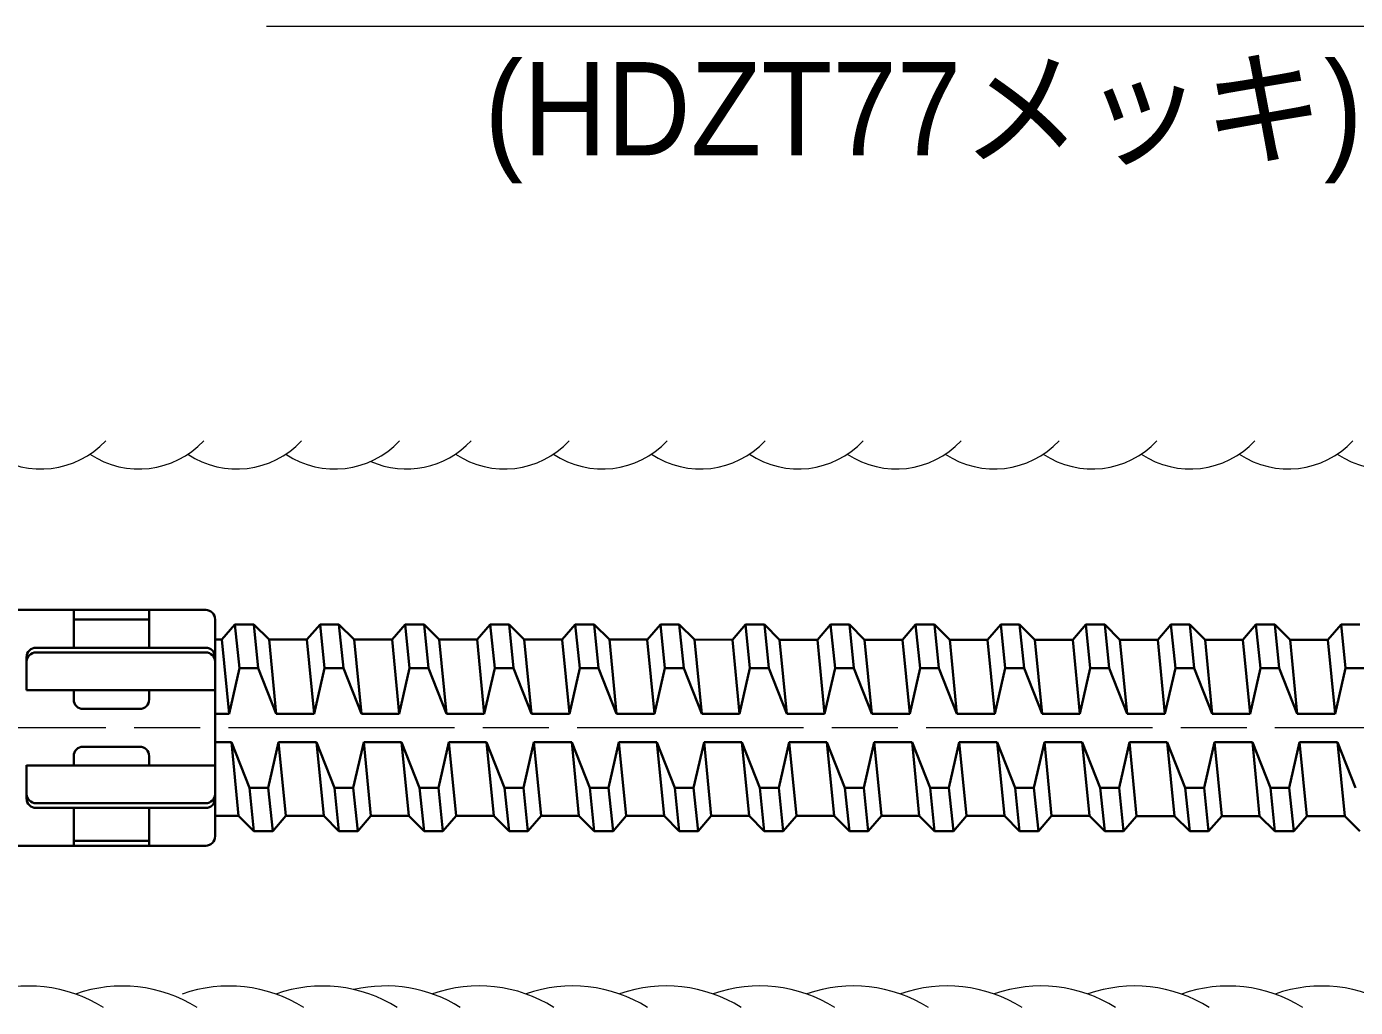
# Model space of a CAD drawing. Units: millimetres at full size, sheet at 1:2; details may follow other scales. Extents: x 1970 to 3652, y 1102 to 2290.
# Drawn here: x 3095.5 to 3236.4, y 1933.7 to 2037.8 of the extents above; entities that cross this region are included whole.
import ezdxf
from ezdxf.enums import TextEntityAlignment as Align

# ---------------------------------------------------------------- set-up
doc = ezdxf.new("R2010")
doc.units = ezdxf.units.MM
doc.header["$LTSCALE"] = 2
doc.linetypes.add('CHAIN', pattern=[18.5, 12, -1.5, 3.5, -1.5])
for name, color, linetype, lineweight in [('1外形線', 7, 'Continuous', 35), ('2細い実線', 3, 'Continuous', 20), ('4中心線', 1, 'CHAIN', 15), ('6寸法線', 4, 'Continuous', 13)]:
    doc.layers.add(name, color=color, linetype=linetype, lineweight=lineweight)
doc.styles.add('ＭＳ Ｐゴシック', font='')
doc.styles.get('ＭＳ Ｐゴシック').set_extended_font_data('MS PGothic')

msp = doc.modelspace()

# ---------------------------------------------------------------- linework, layer by layer
at = {"layer": '1外形線'}
for p, q in [((3090.41, 1975.887), (3114.495, 1975.887)), ((3100.495, 1971.887), (3100.495, 1975.887)), ((3100.495, 1974.887), (3108.495, 1974.887)), ((3108.495, 1971.887), (3108.495, 1975.887)), ((3115.495, 1974.887), (3115.495, 1951.887)), ((3117.598, 1974.345), (3116.204, 1972.74)), ((3119.598, 1974.344), (3117.598, 1974.345)), ((3118.073, 1969.721), (3117.598, 1974.345)), ((3119.598, 1974.344), (3121.215, 1972.74)), ((3120.073, 1969.721), (3119.598, 1974.344)), ((3126.622, 1974.344), (3125.228, 1972.739)), ((3128.622, 1974.344), (3126.622, 1974.344)), ((3127.097, 1969.721), (3126.622, 1974.344)), ((3128.622, 1974.344), (3130.238, 1972.739)), ((3129.097, 1969.72), (3128.622, 1974.344)), ((3135.646, 1974.344), (3134.252, 1972.739)), ((3136.121, 1969.72), (3135.646, 1974.344)), ((3137.646, 1974.343), (3135.646, 1974.344)), ((3138.121, 1969.72), (3137.646, 1974.343)), ((3137.646, 1974.343), (3139.262, 1972.739)), ((3144.669, 1974.343), (3143.276, 1972.738)), ((3145.144, 1969.72), (3144.669, 1974.343)), ((3146.669, 1974.343), (3144.669, 1974.343)), ((3147.144, 1969.719), (3146.669, 1974.343)), ((3146.669, 1974.343), (3148.286, 1972.738)), ((3153.693, 1974.343), (3152.3, 1972.738)), ((3155.693, 1974.343), (3153.693, 1974.343)), ((3154.168, 1969.719), (3153.693, 1974.343)), ((3156.168, 1969.719), (3155.693, 1974.343)), ((3155.693, 1974.343), (3157.31, 1972.738)), ((3162.717, 1974.342), (3161.323, 1972.737)), ((3163.192, 1969.719), (3162.717, 1974.342)), ((3164.717, 1974.342), (3162.717, 1974.342)), ((3165.192, 1969.718), (3164.717, 1974.342)), ((3164.717, 1974.342), (3166.334, 1972.738)), ((3171.741, 1974.342), (3170.347, 1972.737)), ((3172.216, 1969.718), (3171.741, 1974.342)), ((3173.741, 1974.342), (3171.741, 1974.342)), ((3174.216, 1969.718), (3173.741, 1974.342)), ((3173.741, 1974.342), (3175.358, 1972.737)), ((3180.765, 1974.341), (3179.371, 1972.736)), ((3181.24, 1969.718), (3180.765, 1974.341)), ((3182.765, 1974.341), (3180.765, 1974.341)), ((3183.24, 1969.718), (3182.765, 1974.341)), ((3182.765, 1974.341), (3184.381, 1972.737)), ((3189.789, 1974.341), (3188.395, 1972.736)), ((3190.264, 1969.718), (3189.789, 1974.341)), ((3191.789, 1974.341), (3189.789, 1974.341)), ((3192.264, 1969.717), (3191.789, 1974.341)), ((3191.789, 1974.341), (3193.405, 1972.736)), ((3198.812, 1974.341), (3197.419, 1972.736)), ((3199.288, 1969.717), (3198.812, 1974.341)), ((3200.812, 1974.34), (3198.812, 1974.341)), ((3201.288, 1969.717), (3200.812, 1974.34)), ((3200.812, 1974.34), (3202.429, 1972.736)), ((3207.836, 1974.34), (3206.443, 1972.735)), ((3208.311, 1969.717), (3207.836, 1974.34)), ((3209.836, 1974.34), (3207.836, 1974.34)), ((3210.311, 1969.716), (3209.836, 1974.34)), ((3209.836, 1974.34), (3211.453, 1972.735)), ((3216.86, 1974.34), (3215.466, 1972.735)), ((3217.335, 1969.716), (3216.86, 1974.34)), ((3218.86, 1974.339), (3216.86, 1974.34)), ((3219.335, 1969.716), (3218.86, 1974.339)), ((3218.86, 1974.339), (3220.477, 1972.735)), ((3225.884, 1974.339), (3224.49, 1972.734)), ((3226.359, 1969.716), (3225.884, 1974.339)), ((3227.884, 1974.339), (3225.884, 1974.339)), ((3228.359, 1969.715), (3227.884, 1974.339)), ((3227.884, 1974.339), (3229.501, 1972.734)), ((3234.908, 1974.339), (3233.514, 1972.734)), ((3236.908, 1974.339), (3234.908, 1974.339)), ((3235.383, 1969.715), (3234.908, 1974.339)), ((3096.495, 1971.887), (3114.495, 1971.887)), ((3116.204, 1972.74), (3115.494, 1972.74)), ((3116.969, 1964.871), (3116.204, 1972.739)), ((3125.228, 1972.74), (3121.215, 1972.74)), ((3121.979, 1964.871), (3121.215, 1972.74)), ((3125.993, 1964.871), (3125.228, 1972.739)), ((3131.003, 1964.871), (3130.238, 1972.739)), ((3134.252, 1972.739), (3130.238, 1972.739)), ((3135.016, 1964.87), (3134.252, 1972.738)), ((3140.027, 1964.87), (3139.262, 1972.739)), ((3143.276, 1972.739), (3139.262, 1972.739)), ((3144.04, 1964.87), (3143.276, 1972.738)), ((3149.05, 1964.87), (3148.286, 1972.738)), ((3152.3, 1972.738), (3148.286, 1972.738)), ((3153.064, 1964.869), (3152.3, 1972.737)), ((3158.074, 1964.869), (3157.31, 1972.738)), ((3161.324, 1972.738), (3157.31, 1972.738)), ((3162.088, 1964.869), (3161.323, 1972.737)), ((3167.098, 1964.869), (3166.334, 1972.738)), ((3170.347, 1972.737), (3166.334, 1972.738)), ((3171.112, 1964.869), (3170.347, 1972.736)), ((3176.122, 1964.868), (3175.358, 1972.737)), ((3179.371, 1972.737), (3175.358, 1972.737)), ((3180.136, 1964.868), (3179.371, 1972.736)), ((3188.395, 1972.736), (3184.381, 1972.737)), ((3185.146, 1964.868), (3184.381, 1972.737)), ((3189.159, 1964.868), (3188.395, 1972.735)), ((3194.169, 1964.868), (3193.405, 1972.736)), ((3197.419, 1972.736), (3193.405, 1972.736)), ((3198.183, 1964.867), (3197.419, 1972.735)), ((3203.193, 1964.867), (3202.429, 1972.736)), ((3206.443, 1972.736), (3202.429, 1972.736)), ((3207.207, 1964.867), (3206.443, 1972.735)), ((3212.217, 1964.867), (3211.453, 1972.735)), ((3215.467, 1972.735), (3211.453, 1972.735)), ((3216.231, 1964.866), (3215.466, 1972.734)), ((3221.241, 1964.866), (3220.477, 1972.735)), ((3224.49, 1972.735), (3220.477, 1972.735)), ((3225.255, 1964.866), (3224.49, 1972.734)), ((3233.514, 1972.734), (3229.501, 1972.734)), ((3230.265, 1964.866), (3229.501, 1972.734)), ((3234.279, 1964.865), (3233.514, 1972.733)), ((3095.495, 1970.887), (3095.495, 1967.387)), ((3096.495, 1971.387), (3114.495, 1971.387)), ((3118.073, 1969.721), (3116.969, 1964.871)), ((3118.073, 1969.721), (3120.073, 1969.721)), ((3120.073, 1969.721), (3121.979, 1964.871)), ((3127.097, 1969.721), (3125.992, 1964.871)), ((3127.097, 1969.721), (3129.097, 1969.72)), ((3129.097, 1969.72), (3131.003, 1964.871)), ((3136.121, 1969.72), (3135.016, 1964.87)), ((3136.121, 1969.72), (3138.121, 1969.72)), ((3138.121, 1969.72), (3140.027, 1964.87)), ((3145.144, 1969.72), (3144.04, 1964.87)), ((3145.144, 1969.72), (3147.144, 1969.719)), ((3147.144, 1969.719), (3149.05, 1964.87)), ((3154.168, 1969.719), (3153.064, 1964.869)), ((3154.168, 1969.719), (3156.168, 1969.719)), ((3156.168, 1969.719), (3158.074, 1964.869)), ((3163.192, 1969.719), (3162.088, 1964.869)), ((3163.192, 1969.719), (3165.192, 1969.718)), ((3165.192, 1969.718), (3167.098, 1964.869)), ((3172.216, 1969.718), (3171.112, 1964.868)), ((3172.216, 1969.718), (3174.216, 1969.718)), ((3174.216, 1969.718), (3176.122, 1964.868)), ((3181.24, 1969.718), (3180.135, 1964.868)), ((3181.24, 1969.718), (3183.24, 1969.718)), ((3183.24, 1969.718), (3185.146, 1964.868)), ((3190.264, 1969.718), (3189.159, 1964.867)), ((3190.264, 1969.718), (3192.264, 1969.717)), ((3192.264, 1969.717), (3194.169, 1964.868)), ((3199.288, 1969.717), (3198.183, 1964.867)), ((3199.288, 1969.717), (3201.288, 1969.717)), ((3201.288, 1969.717), (3203.193, 1964.867)), ((3208.311, 1969.717), (3207.207, 1964.867)), ((3208.311, 1969.717), (3210.311, 1969.716)), ((3210.311, 1969.716), (3212.217, 1964.867)), ((3217.335, 1969.716), (3216.231, 1964.866)), ((3217.335, 1969.716), (3219.335, 1969.716)), ((3219.335, 1969.716), (3221.241, 1964.866)), ((3226.359, 1969.716), (3225.255, 1964.866)), ((3226.359, 1969.716), (3228.359, 1969.715)), ((3228.359, 1969.715), (3230.265, 1964.866)), ((3235.383, 1969.715), (3234.278, 1964.865)), ((3235.383, 1969.715), (3237.383, 1969.715)), ((3095.495, 1967.387), (3115.495, 1967.387)), ((3100.495, 1967.387), (3100.495, 1966.387)), ((3108.495, 1966.387), (3108.495, 1967.387)), ((3101.495, 1965.387), (3107.495, 1965.387)), ((3116.969, 1964.871), (3115.495, 1964.871)), ((3125.993, 1964.871), (3121.979, 1964.871)), ((3135.016, 1964.87), (3131.003, 1964.871)), ((3144.04, 1964.87), (3140.027, 1964.87)), ((3153.064, 1964.869), (3149.05, 1964.87)), ((3162.088, 1964.869), (3158.074, 1964.869)), ((3171.112, 1964.869), (3167.098, 1964.869)), ((3180.136, 1964.868), (3176.122, 1964.868)), ((3189.159, 1964.868), (3185.146, 1964.868)), ((3198.183, 1964.867), (3194.169, 1964.868)), ((3207.207, 1964.867), (3203.193, 1964.867)), ((3216.231, 1964.866), (3212.217, 1964.867)), ((3225.255, 1964.866), (3221.241, 1964.866)), ((3234.279, 1964.865), (3230.265, 1964.866)), ((3117.216, 1961.871), (3115.495, 1961.871)), ((3117.981, 1954.04), (3117.216, 1961.871)), ((3119.122, 1957.021), (3117.216, 1961.871)), ((3121.122, 1957.021), (3122.226, 1961.87)), ((3122.991, 1954.04), (3122.226, 1961.87)), ((3126.24, 1961.87), (3122.227, 1961.871)), ((3127.004, 1954.04), (3126.24, 1961.87)), ((3128.146, 1957.02), (3126.24, 1961.87)), ((3130.146, 1957.021), (3131.25, 1961.87)), ((3132.015, 1954.039), (3131.25, 1961.87)), ((3135.264, 1961.87), (3131.251, 1961.871)), ((3137.17, 1957.02), (3135.264, 1961.87)), ((3136.028, 1954.039), (3135.264, 1961.87)), ((3139.17, 1957.02), (3140.274, 1961.869)), ((3144.288, 1961.869), (3140.274, 1961.87)), ((3141.039, 1954.039), (3140.274, 1961.869)), ((3146.194, 1957.019), (3144.288, 1961.869)), ((3145.052, 1954.039), (3144.288, 1961.869)), ((3148.194, 1957.02), (3149.298, 1961.869)), ((3153.312, 1961.869), (3149.298, 1961.87)), ((3150.062, 1954.038), (3149.298, 1961.869)), ((3155.218, 1957.019), (3153.312, 1961.869)), ((3154.076, 1954.038), (3153.312, 1961.869)), ((3157.218, 1957.02), (3158.322, 1961.869)), ((3162.335, 1961.868), (3158.322, 1961.87)), ((3159.086, 1954.038), (3158.322, 1961.869)), ((3163.1, 1954.038), (3162.335, 1961.868)), ((3164.241, 1957.019), (3162.336, 1961.868)), ((3166.241, 1957.019), (3167.346, 1961.868)), ((3171.359, 1961.868), (3167.346, 1961.869)), ((3168.11, 1954.038), (3167.346, 1961.868)), ((3173.265, 1957.018), (3171.359, 1961.868)), ((3172.124, 1954.037), (3171.359, 1961.868)), ((3175.265, 1957.019), (3176.37, 1961.868)), ((3180.383, 1961.867), (3176.37, 1961.869)), ((3177.134, 1954.037), (3176.37, 1961.868)), ((3182.289, 1957.018), (3180.383, 1961.867)), ((3181.148, 1954.037), (3180.383, 1961.867)), ((3184.289, 1957.018), (3185.393, 1961.867)), ((3186.158, 1954.037), (3185.393, 1961.867)), ((3189.407, 1961.867), (3185.394, 1961.868)), ((3191.313, 1957.017), (3189.407, 1961.867)), ((3190.171, 1954.036), (3189.407, 1961.867)), ((3193.313, 1957.018), (3194.417, 1961.867)), ((3198.431, 1961.867), (3194.417, 1961.868)), ((3195.182, 1954.036), (3194.417, 1961.867)), ((3200.337, 1957.017), (3198.431, 1961.867)), ((3199.195, 1954.036), (3198.431, 1961.867)), ((3202.337, 1957.017), (3203.441, 1961.866)), ((3207.455, 1961.866), (3203.441, 1961.867)), ((3204.205, 1954.036), (3203.441, 1961.866)), ((3208.219, 1954.036), (3207.455, 1961.866)), ((3211.36, 1957.017), (3212.465, 1961.866)), ((3216.479, 1961.866), (3212.465, 1961.867)), ((3213.229, 1954.035), (3212.465, 1961.866)), ((3218.384, 1957.016), (3216.479, 1961.866)), ((3217.243, 1954.035), (3216.479, 1961.866)), ((3220.384, 1957.016), (3221.489, 1961.865)), ((3225.502, 1961.865), (3221.489, 1961.866)), ((3222.253, 1954.035), (3221.489, 1961.865)), ((3227.408, 1957.015), (3225.502, 1961.865)), ((3226.267, 1954.035), (3225.502, 1961.865)), ((3229.408, 1957.016), (3230.513, 1961.865)), ((3234.526, 1961.865), (3230.513, 1961.866)), ((3231.277, 1954.034), (3230.513, 1961.865)), ((3236.432, 1957.015), (3234.526, 1961.865)), ((3235.291, 1954.034), (3234.526, 1961.865)), ((3101.495, 1961.387), (3107.495, 1961.387)), ((3095.495, 1959.387), (3095.492, 1959.422)), ((3095.495, 1959.387), (3115.495, 1959.387)), ((3095.495, 1959.387), (3095.495, 1955.887)), ((3100.495, 1960.387), (3100.495, 1959.387)), ((3108.495, 1959.387), (3108.495, 1960.387)), ((3119.597, 1952.444), (3119.122, 1957.021)), ((3119.122, 1957.021), (3121.122, 1957.021)), ((3121.597, 1952.444), (3121.122, 1957.021)), ((3128.146, 1957.02), (3130.146, 1957.021)), ((3128.621, 1952.444), (3128.146, 1957.02)), ((3130.621, 1952.443), (3130.146, 1957.021)), ((3137.17, 1957.02), (3139.17, 1957.02)), ((3137.645, 1952.443), (3137.17, 1957.02)), ((3139.645, 1952.443), (3139.17, 1957.02)), ((3146.194, 1957.019), (3148.194, 1957.02)), ((3146.669, 1952.443), (3146.194, 1957.019)), ((3148.669, 1952.442), (3148.194, 1957.02)), ((3155.218, 1957.019), (3157.218, 1957.02)), ((3155.693, 1952.442), (3155.218, 1957.019)), ((3157.693, 1952.442), (3157.218, 1957.02)), ((3164.241, 1957.019), (3166.241, 1957.019)), ((3164.716, 1952.442), (3164.241, 1957.019)), ((3166.716, 1952.441), (3166.241, 1957.019)), ((3173.265, 1957.018), (3175.265, 1957.019)), ((3173.74, 1952.441), (3173.265, 1957.018)), ((3175.74, 1952.441), (3175.265, 1957.019)), ((3182.289, 1957.018), (3184.289, 1957.018)), ((3182.764, 1952.441), (3182.289, 1957.018)), ((3184.764, 1952.44), (3184.289, 1957.018)), ((3191.313, 1957.017), (3193.313, 1957.018)), ((3191.788, 1952.44), (3191.313, 1957.017)), ((3193.788, 1952.44), (3193.313, 1957.018)), ((3200.337, 1957.017), (3202.337, 1957.017)), ((3200.812, 1952.44), (3200.337, 1957.017)), ((3202.812, 1952.44), (3202.337, 1957.017)), ((3209.361, 1957.016), (3211.36, 1957.017)), ((3209.836, 1952.439), (3209.361, 1957.016)), ((3211.836, 1952.439), (3211.36, 1957.017)), ((3218.384, 1957.016), (3220.384, 1957.016)), ((3218.86, 1952.439), (3218.384, 1957.016)), ((3220.86, 1952.439), (3220.384, 1957.016)), ((3227.408, 1957.015), (3229.408, 1957.016)), ((3227.883, 1952.439), (3227.408, 1957.015)), ((3229.883, 1952.438), (3229.408, 1957.016)), ((3096.495, 1955.387), (3114.495, 1955.387)), ((3096.495, 1954.887), (3114.495, 1954.887)), ((3100.495, 1954.887), (3100.495, 1950.887)), ((3108.495, 1954.887), (3108.495, 1950.887)), ((3117.981, 1954.04), (3115.495, 1954.04)), ((3119.597, 1952.444), (3117.981, 1954.04)), ((3121.597, 1952.444), (3122.991, 1954.04)), ((3127.004, 1954.04), (3122.991, 1954.04)), ((3128.621, 1952.444), (3127.004, 1954.04)), ((3130.621, 1952.443), (3132.015, 1954.039)), ((3136.028, 1954.039), (3132.015, 1954.039)), ((3137.645, 1952.443), (3136.028, 1954.039)), ((3139.645, 1952.443), (3141.039, 1954.039)), ((3145.052, 1954.039), (3141.039, 1954.039)), ((3146.669, 1952.443), (3145.052, 1954.039)), ((3148.669, 1952.442), (3150.062, 1954.038)), ((3154.076, 1954.038), (3150.062, 1954.038)), ((3155.693, 1952.442), (3154.076, 1954.038)), ((3157.693, 1952.442), (3159.086, 1954.038)), ((3163.1, 1954.038), (3159.086, 1954.038)), ((3164.716, 1952.442), (3163.1, 1954.038)), ((3166.716, 1952.441), (3168.11, 1954.038)), ((3172.124, 1954.037), (3168.11, 1954.038)), ((3173.74, 1952.441), (3172.124, 1954.037)), ((3175.74, 1952.441), (3177.134, 1954.037)), ((3181.148, 1954.037), (3177.134, 1954.037)), ((3182.764, 1952.441), (3181.148, 1954.037)), ((3184.764, 1952.44), (3186.158, 1954.037)), ((3190.171, 1954.036), (3186.158, 1954.037)), ((3191.788, 1952.44), (3190.171, 1954.036)), ((3193.788, 1952.44), (3195.182, 1954.036)), ((3199.195, 1954.036), (3195.182, 1954.036)), ((3200.812, 1952.44), (3199.195, 1954.036)), ((3202.812, 1952.44), (3204.205, 1954.036)), ((3208.219, 1954.036), (3204.205, 1954.036)), ((3209.836, 1952.439), (3208.219, 1954.036)), ((3211.836, 1952.439), (3213.229, 1954.035)), ((3217.243, 1954.035), (3213.229, 1954.035)), ((3218.86, 1952.439), (3217.243, 1954.035)), ((3220.86, 1952.439), (3222.253, 1954.035)), ((3226.267, 1954.035), (3222.253, 1954.035)), ((3227.883, 1952.439), (3226.267, 1954.035)), ((3229.883, 1952.438), (3231.277, 1954.034)), ((3235.291, 1954.034), (3231.277, 1954.034)), ((3236.907, 1952.438), (3235.291, 1954.034)), ((3121.597, 1952.444), (3119.597, 1952.444)), ((3130.621, 1952.443), (3128.621, 1952.444)), ((3139.645, 1952.443), (3137.645, 1952.443)), ((3148.669, 1952.442), (3146.669, 1952.443)), ((3157.693, 1952.442), (3155.693, 1952.442)), ((3166.716, 1952.441), (3164.716, 1952.442)), ((3175.74, 1952.441), (3173.74, 1952.441)), ((3184.764, 1952.44), (3182.764, 1952.441)), ((3193.788, 1952.44), (3191.788, 1952.44)), ((3202.812, 1952.44), (3200.812, 1952.44)), ((3211.836, 1952.439), (3209.836, 1952.439)), ((3220.86, 1952.439), (3218.86, 1952.439)), ((3229.883, 1952.438), (3227.883, 1952.439)), ((3090.41, 1950.887), (3114.495, 1950.887)), ((3100.495, 1951.387), (3108.495, 1951.387))]:
    msp.add_line(p, q, dxfattribs=at)
at = {"layer": '1外形線', "color": 2}
msp.add_line((3209.361, 1957.016), (3207.455, 1961.866), dxfattribs=at)
at = {"layer": '1外形線'}
for centre, start, end in [((3114.495, 1974.887), 0, 90), ((3096.495, 1970.887), 90, 180), ((3114.495, 1970.887), 0, 90), ((3096.495, 1970.387), 90, 180), ((3114.495, 1970.387), 0, 90), ((3101.495, 1966.387), 180, 270), ((3107.495, 1966.387), 270, 0), ((3101.495, 1960.387), 90, 180), ((3107.495, 1960.387), 0, 90), ((3096.495, 1956.387), 180, 270), ((3114.495, 1956.387), 270, 0), ((3096.495, 1955.887), 180, 270), ((3114.495, 1955.887), 270, 0), ((3114.495, 1951.887), 270, 0)]:
    msp.add_arc(centre, 1, start, end, dxfattribs=at)
at = {"layer": '2細い実線'}
for centre, radius, start, end in [((3097.023, 2000.201), 9.363, 236.29834, 317.16492), ((3107.413, 2000.201), 9.363, 236.29834, 317.16492), ((3117.803, 2000.2), 9.363, 236.29834, 317.16492), ((3128.193, 2000.2), 9.363, 236.29834, 317.16492), ((3135.787, 2000.207), 9.363, 246.12526, 317.16492), ((3146.177, 2000.206), 9.363, 236.29834, 317.16492), ((3156.567, 2000.206), 9.363, 236.29834, 317.16492), ((3166.957, 2000.206), 9.363, 236.29834, 317.16492), ((3177.348, 2000.205), 9.363, 236.29834, 317.16492), ((3187.738, 2000.205), 9.363, 236.29834, 317.16492), ((3198.128, 2000.205), 9.363, 236.29834, 317.16492), ((3208.518, 2000.204), 9.363, 236.29834, 317.16492), ((3218.908, 2000.204), 9.363, 236.29834, 317.16492), ((3229.298, 2000.204), 9.363, 236.29834, 317.16492), ((3239.688, 2000.203), 9.363, 236.29834, 317.16492), ((3095.725, 1921.056), 14.948, 58.00503, 109.39783), ((3105.655, 1921.056), 14.948, 58.00503, 109.39783), ((3116.965, 1921.056), 14.948, 58.00503, 109.39783), ((3126.895, 1921.055), 14.948, 58.00503, 109.39783), ((3133.569, 1921.062), 14.948, 58.00503, 102.95556), ((3143.499, 1921.061), 14.948, 58.00503, 109.39783), ((3153.429, 1921.06), 14.948, 58.00503, 109.39783), ((3163.359, 1921.06), 14.948, 58.00503, 109.39783), ((3173.289, 1921.059), 14.948, 58.00503, 109.39783), ((3183.219, 1921.059), 14.948, 58.00503, 109.39783), ((3193.149, 1921.058), 14.948, 58.00503, 109.39783), ((3203.079, 1921.057), 14.948, 58.00503, 109.39783), ((3213.009, 1921.057), 14.948, 58.00503, 109.39783), ((3222.938, 1921.056), 14.948, 58.00503, 109.39783), ((3232.868, 1921.056), 14.948, 58.00503, 109.39783)]:
    msp.add_arc(centre, radius, start, end, dxfattribs=at)
at = {"layer": '4中心線'}
msp.add_line((3547.897, 1963.387), (2099.798, 1963.387), dxfattribs=at)
at = {"layer": '6寸法線'}
msp.add_lwpolyline([(3276.945, 1974.287), (3275.259, 1978.995), (3254.212, 2037.763), (3120.945, 2037.763)], dxfattribs=at)

# ---------------------------------------------------------------- texts
at = {"layer": '6寸法線', "color": 7, "style": 'ＭＳ Ｐゴシック', "width": 0.95}
msp.add_text('(HDZT77メッキ)', height=9.897, dxfattribs=at).set_placement((3144.054, 2021.136), align=Align.BOTTOM_LEFT)

doc.saveas('drawing.dxf')
